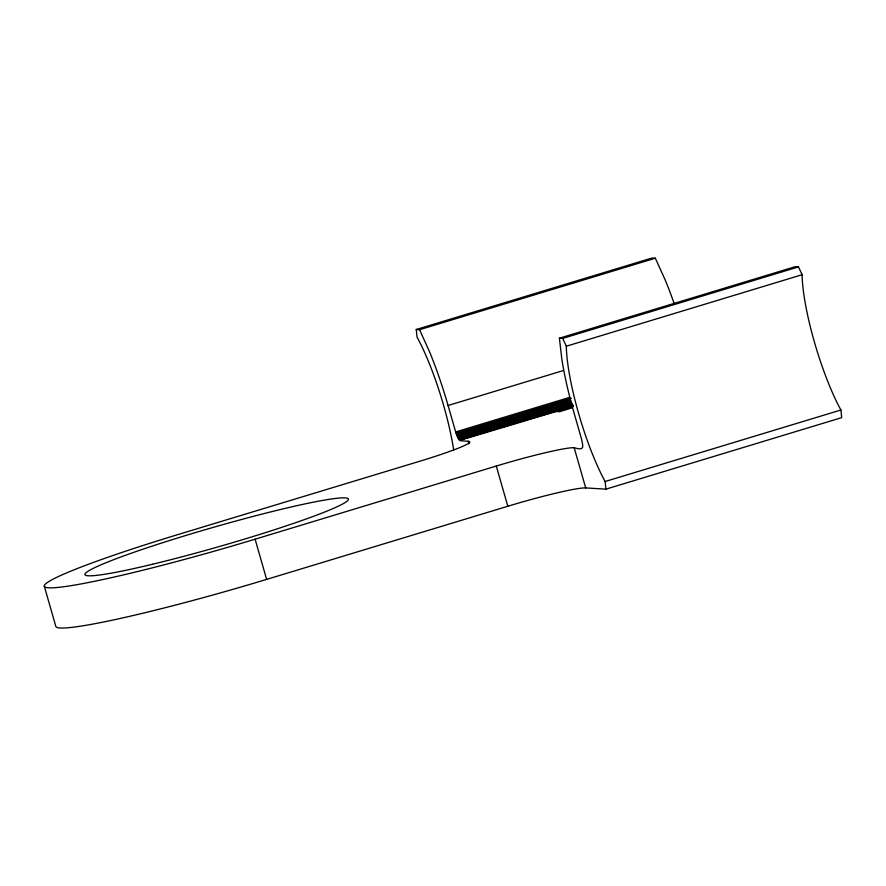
<?xml version="1.0" encoding="UTF-8"?>
<svg xmlns="http://www.w3.org/2000/svg" width="886" height="886" viewBox="0 0 886 886"><rect width="100%" height="100%" fill="white"/><g stroke="black" fill="none" stroke-linecap="round" stroke-linejoin="round"><path stroke-width="1.33" d="M453.687 450.01A91.723 18.551 73.1 0 0 418.225 339.305L417.04 337.145L416.254 329.503L652.03 258.014L655.33 258.214L665.12 279.788A112.688 22.792 73.1 0 1 674.379 304.164M416.254 329.503L419.554 329.714L655.33 258.214M468.915 443.875L468.173 441.283A67.613 4.951 -16 0 1 419.322 461.373L178.141 534.513A179.249 13.124 -16 0 0 48.63 587.795A179.249 13.124 -16 0 0 255.113 539.186L496.293 466.047A67.613 4.951 -16 0 1 574.172 447.718C585.214 451.14 582.899 446.19 581.67 439.589L574.106 413.153A112.688 22.792 73.1 0 1 561.857 359.339L559.398 338.208L795.174 266.708L798.474 266.907L802.129 274.726L802.151 276.82A91.723 18.551 73.1 0 0 839.662 407.726L840.914 410.008L841.7 417.649L605.924 489.15L585.701 487.92A67.613 4.951 -16 0 0 507.822 506.249L266.631 579.389A179.249 13.124 -16 0 1 55.829 626.391L44.3 586.189M559.398 338.208L562.699 338.408L798.474 266.907M605.924 489.15L605.138 481.508L603.887 479.215A91.723 18.551 73.1 0 1 566.375 348.309L566.342 346.216L802.129 274.726M419.554 329.714L429.345 351.288A112.688 22.792 73.1 0 1 448.072 405.5L563.308 370.558M448.072 405.5L455.67 431.936L569.587 397.393M455.67 431.936L456.102 433.232L571.337 398.279M456.102 433.232L456.545 434.483L570.462 399.94M456.545 434.483L457.021 435.668L570.938 401.125M457.021 435.668L457.497 436.765L571.415 402.222M457.497 436.765L457.973 437.773L571.891 403.23M457.973 437.773L458.439 438.648L572.356 404.105M458.439 438.648L458.893 439.39L572.81 404.847M458.893 439.39L459.325 439.988L573.242 405.445M459.325 439.988L572.323 406.286M459.723 440.431L573.397 406.342M572.611 407.726L559.52 411.702L556.364 411.514M605.138 481.508L840.914 410.008M460.089 440.707L468.173 441.283M562.699 338.408L566.342 346.216M574.172 447.718L585.701 487.92M496.293 466.047L507.822 506.249M255.113 539.186L266.631 579.389M152.514 564.249A137.108 10.045 -16 0 0 348.442 499.106A137.108 10.045 -16 0 0 148.914 547.194A137.108 10.045 -16 0 0 152.514 564.249"/></g></svg>
